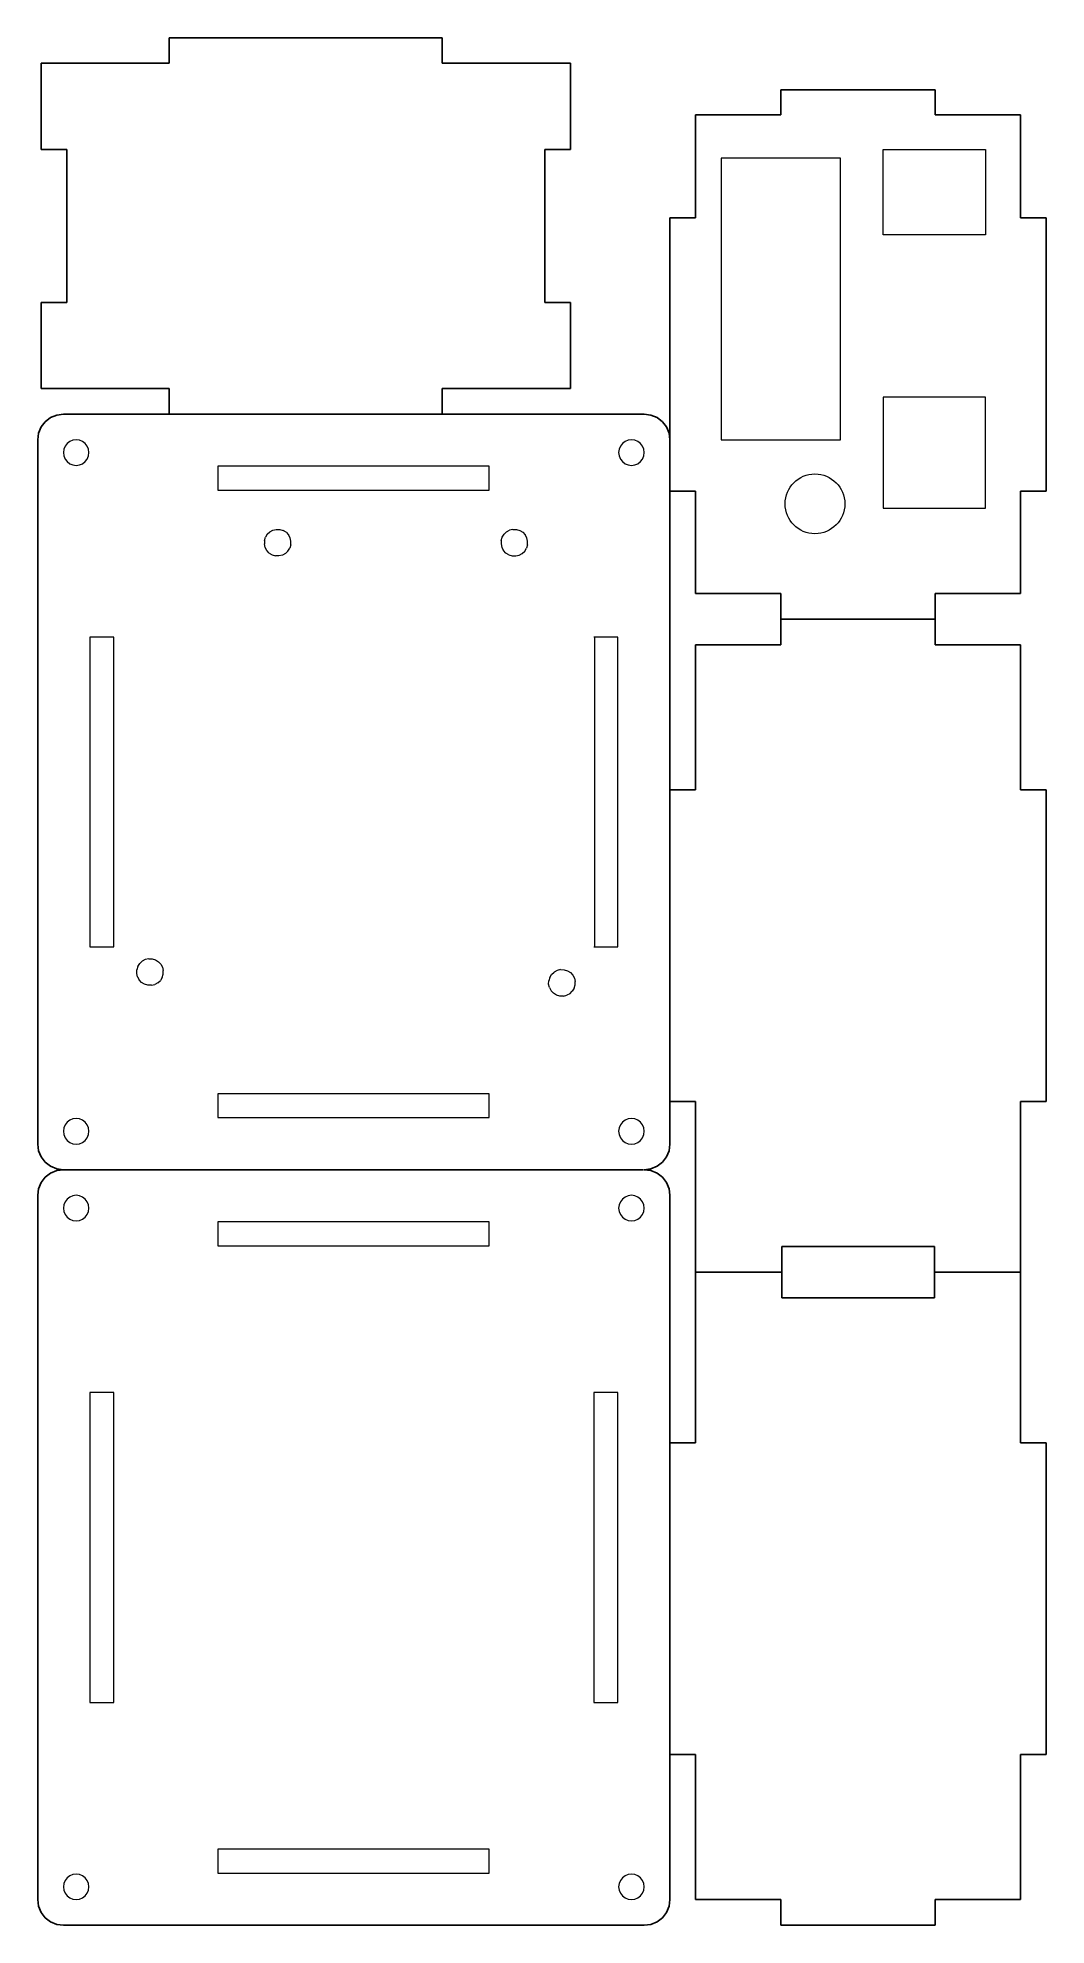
# Model space of a CAD drawing. Header units: millimetres. Extents: x 0 to 118, y 0 to 221.
import ezdxf

# ---------------------------------------------------------------- set-up
doc = ezdxf.new("R2010")
doc.units = ezdxf.units.MM
doc.layers.add('Interior', color=1, linetype='CONTINUOUS', lineweight=0)
doc.layers.add('Perimeter', color=3, linetype='CONTINUOUS')

msp = doc.modelspace()

# ---------------------------------------------------------------- linework, layer by layer
at = {"layer": 'Interior'}
for p, q in [((99.06, 208), (111.06, 208)), ((99.06, 198), (99.06, 208)), ((111.06, 208), (111.06, 198)), ((80.06, 207), (80.06, 174)), ((94.06, 207), (80.06, 207)), ((94.06, 174), (94.06, 207)), ((111.06, 198), (99.06, 198)), ((111.06, 179), (99.06, 179)), ((99.06, 179), (99.06, 166)), ((111.06, 166), (111.06, 179)), ((3.05, 172.89), (3, 172.5)), ((3, 172.5), (3.05, 172.11)), ((3.2, 173.25), (3.05, 172.89)), ((3.44, 173.56), (3.2, 173.25)), ((3.75, 173.8), (3.44, 173.56)), ((4.11, 173.95), (3.75, 173.8)), ((4.5, 174), (4.11, 173.95)), ((4.89, 173.95), (4.5, 174)), ((5.25, 173.8), (4.89, 173.95)), ((5.56, 173.56), (5.25, 173.8)), ((5.8, 173.25), (5.56, 173.56)), ((5.95, 172.89), (5.8, 173.25)), ((6, 172.5), (5.95, 172.89)), ((5.95, 172.11), (6, 172.5)), ((68.11, 172.89), (68.06, 172.5)), ((68.06, 172.5), (68.11, 172.11)), ((68.26, 173.25), (68.11, 172.89)), ((68.5, 173.56), (68.26, 173.25)), ((68.81, 173.8), (68.5, 173.56)), ((69.18, 173.95), (68.81, 173.8)), ((69.56, 174), (69.18, 173.95)), ((69.95, 173.95), (69.56, 174)), ((70.31, 173.8), (69.95, 173.95)), ((70.62, 173.56), (70.31, 173.8)), ((70.86, 173.25), (70.62, 173.56)), ((71.01, 172.89), (70.86, 173.25)), ((71.06, 172.5), (71.01, 172.89)), ((71.01, 172.11), (71.06, 172.5)), ((80.06, 174), (94.06, 174)), ((3.05, 172.11), (3.2, 171.75)), ((3.2, 171.75), (3.44, 171.44)), ((3.44, 171.44), (3.75, 171.2)), ((3.75, 171.2), (4.11, 171.05)), ((4.11, 171.05), (4.5, 171)), ((4.5, 171), (4.89, 171.05)), ((4.89, 171.05), (5.25, 171.2)), ((5.25, 171.2), (5.56, 171.44)), ((5.56, 171.44), (5.8, 171.75)), ((5.8, 171.75), (5.95, 172.11)), ((52.9, 170.9), (21.1, 170.9)), ((21.1, 170.9), (21.1, 168.1)), ((52.9, 168.1), (52.9, 170.9)), ((68.11, 172.11), (68.26, 171.75)), ((68.26, 171.75), (68.5, 171.44)), ((68.5, 171.44), (68.81, 171.2)), ((68.81, 171.2), (69.18, 171.05)), ((69.18, 171.05), (69.56, 171)), ((69.56, 171), (69.95, 171.05)), ((69.95, 171.05), (70.31, 171.2)), ((70.31, 171.2), (70.62, 171.44)), ((70.62, 171.44), (70.86, 171.75)), ((70.86, 171.75), (71.01, 172.11)), ((21.1, 168.1), (52.9, 168.1)), ((99.06, 166), (111.06, 166)), ((26.56, 162.2), (26.55, 161.8)), ((26.64, 161.4), (26.55, 161.8)), ((26.56, 162.2), (26.68, 162.59)), ((26.89, 162.94), (26.68, 162.59)), ((26.89, 162.94), (27.19, 163.22)), ((27.19, 163.22), (27.55, 163.42)), ((27.55, 163.42), (27.94, 163.51)), ((27.94, 163.51), (28.35, 163.5)), ((28.35, 163.5), (28.74, 163.38)), ((29.09, 163.17), (28.74, 163.38)), ((29.09, 163.17), (29.37, 162.87)), ((29.57, 162.51), (29.37, 162.87)), ((29.65, 161.71), (29.53, 161.32)), ((29.66, 162.12), (29.57, 162.51)), ((29.65, 161.71), (29.66, 162.12)), ((54.3, 162.2), (54.29, 161.8)), ((54.29, 161.8), (54.38, 161.4)), ((54.3, 162.2), (54.42, 162.59)), ((54.42, 162.59), (54.63, 162.94)), ((54.63, 162.94), (54.93, 163.22)), ((54.93, 163.22), (55.29, 163.42)), ((55.68, 163.51), (55.29, 163.42)), ((55.68, 163.51), (56.09, 163.5)), ((56.09, 163.5), (56.48, 163.38)), ((56.48, 163.38), (56.83, 163.17)), ((56.83, 163.17), (57.11, 162.87)), ((57.3, 162.51), (57.11, 162.87)), ((57.39, 161.71), (57.27, 161.32)), ((57.4, 162.12), (57.3, 162.51)), ((57.39, 161.71), (57.4, 162.12)), ((26.84, 161.04), (26.64, 161.4)), ((27.12, 160.74), (26.84, 161.04)), ((27.12, 160.74), (27.47, 160.53)), ((27.47, 160.53), (27.86, 160.41)), ((28.26, 160.4), (27.86, 160.41)), ((28.66, 160.5), (28.26, 160.4)), ((29.02, 160.69), (28.66, 160.5)), ((29.32, 160.97), (29.02, 160.69)), ((29.32, 160.97), (29.53, 161.32)), ((54.38, 161.4), (54.58, 161.04)), ((54.86, 160.74), (54.58, 161.04)), ((55.2, 160.53), (54.86, 160.74)), ((55.2, 160.53), (55.6, 160.41)), ((55.6, 160.41), (56, 160.4)), ((56, 160.4), (56.4, 160.5)), ((56.4, 160.5), (56.76, 160.69)), ((56.76, 160.69), (57.06, 160.97)), ((57.06, 160.97), (57.27, 161.32)), ((8.9, 150.9), (6.1, 150.9)), ((6.1, 150.9), (6.1, 114.6)), ((8.9, 114.6), (8.9, 150.9)), ((67.96, 150.9), (65.16, 150.9)), ((65.24, 150.9), (65.24, 114.6)), ((67.96, 114.6), (67.96, 150.9)), ((6.1, 114.6), (8.9, 114.6)), ((11.95, 112.64), (12.24, 112.92)), ((12.6, 113.12), (12.24, 112.92)), ((13, 113.21), (12.6, 113.12)), ((13, 113.21), (13.41, 113.2)), ((13.41, 113.2), (13.8, 113.08)), ((13.8, 113.08), (14.15, 112.87)), ((14.15, 112.87), (14.43, 112.57)), ((65.16, 114.6), (67.96, 114.6)), ((11.6, 111.5), (11.62, 111.9)), ((11.7, 111.1), (11.6, 111.5)), ((11.73, 112.29), (11.62, 111.9)), ((11.7, 111.1), (11.89, 110.74)), ((11.73, 112.29), (11.95, 112.64)), ((12.17, 110.44), (11.89, 110.74)), ((14.08, 110.39), (14.37, 110.67)), ((14.59, 111.02), (14.37, 110.67)), ((14.43, 112.57), (14.62, 112.21)), ((14.59, 111.02), (14.7, 111.41)), ((14.62, 112.21), (14.71, 111.82)), ((14.7, 111.41), (14.71, 111.82)), ((59.86, 110.23), (59.88, 110.63)), ((59.99, 111.02), (59.88, 110.63)), ((59.99, 111.02), (60.21, 111.37)), ((60.21, 111.37), (60.5, 111.65)), ((60.86, 111.85), (60.5, 111.65)), ((61.26, 111.94), (60.86, 111.85)), ((61.26, 111.94), (61.67, 111.93)), ((61.67, 111.93), (62.06, 111.81)), ((62.06, 111.81), (62.41, 111.6)), ((62.41, 111.6), (62.69, 111.3)), ((62.69, 111.3), (62.88, 110.94)), ((62.88, 110.94), (62.97, 110.55)), ((12.52, 110.23), (12.17, 110.44)), ((12.91, 110.11), (12.52, 110.23)), ((13.32, 110.1), (12.91, 110.11)), ((13.32, 110.1), (13.72, 110.2)), ((14.08, 110.39), (13.72, 110.2)), ((59.96, 109.83), (59.86, 110.23)), ((59.96, 109.83), (60.15, 109.47)), ((60.43, 109.17), (60.15, 109.47)), ((60.78, 108.96), (60.43, 109.17)), ((61.17, 108.84), (60.78, 108.96)), ((61.58, 108.83), (61.17, 108.84)), ((61.58, 108.83), (61.98, 108.93)), ((62.34, 109.12), (61.98, 108.93)), ((62.34, 109.12), (62.63, 109.4)), ((62.85, 109.75), (62.63, 109.4)), ((62.85, 109.75), (62.96, 110.14)), ((62.96, 110.14), (62.97, 110.55)), ((52.9, 97.4), (21.1, 97.4)), ((21.1, 97.4), (21.1, 94.6)), ((52.9, 94.6), (52.9, 97.4)), ((3.05, 93.39), (3, 93)), ((3, 93), (3.05, 92.61)), ((3.2, 93.75), (3.05, 93.39)), ((3.44, 94.06), (3.2, 93.75)), ((3.75, 94.3), (3.44, 94.06)), ((4.11, 94.45), (3.75, 94.3)), ((4.5, 94.5), (4.11, 94.45)), ((4.89, 94.45), (4.5, 94.5)), ((5.25, 94.3), (4.89, 94.45)), ((5.56, 94.06), (5.25, 94.3)), ((5.8, 93.75), (5.56, 94.06)), ((5.95, 93.39), (5.8, 93.75)), ((6, 93), (5.95, 93.39)), ((5.95, 92.61), (6, 93)), ((21.1, 94.6), (52.9, 94.6)), ((68.11, 93.39), (68.06, 93)), ((68.06, 93), (68.11, 92.61)), ((68.26, 93.75), (68.11, 93.39)), ((68.5, 94.06), (68.26, 93.75)), ((68.81, 94.3), (68.5, 94.06)), ((69.18, 94.45), (68.81, 94.3)), ((69.56, 94.5), (69.18, 94.45)), ((69.95, 94.45), (69.56, 94.5)), ((70.31, 94.3), (69.95, 94.45)), ((70.62, 94.06), (70.31, 94.3)), ((70.86, 93.75), (70.62, 94.06)), ((71.01, 93.39), (70.86, 93.75)), ((71.06, 93), (71.01, 93.39)), ((71.01, 92.61), (71.06, 93)), ((3.05, 92.61), (3.2, 92.25)), ((3.2, 92.25), (3.44, 91.94)), ((3.44, 91.94), (3.75, 91.7)), ((3.75, 91.7), (4.11, 91.55)), ((4.11, 91.55), (4.5, 91.5)), ((4.5, 91.5), (4.89, 91.55)), ((4.89, 91.55), (5.25, 91.7)), ((5.25, 91.7), (5.56, 91.94)), ((5.56, 91.94), (5.8, 92.25)), ((5.8, 92.25), (5.95, 92.61)), ((68.11, 92.61), (68.26, 92.25)), ((68.26, 92.25), (68.5, 91.94)), ((68.5, 91.94), (68.81, 91.7)), ((68.81, 91.7), (69.18, 91.55)), ((69.18, 91.55), (69.56, 91.5)), ((69.56, 91.5), (69.95, 91.55)), ((69.95, 91.55), (70.31, 91.7)), ((70.31, 91.7), (70.62, 91.94)), ((70.62, 91.94), (70.86, 92.25)), ((70.86, 92.25), (71.01, 92.61)), ((3.05, 84.39), (3, 84)), ((3.2, 84.75), (3.05, 84.39)), ((3.44, 85.06), (3.2, 84.75)), ((3.75, 85.3), (3.44, 85.06)), ((4.11, 85.45), (3.75, 85.3)), ((4.5, 85.5), (4.11, 85.45)), ((4.89, 85.45), (4.5, 85.5)), ((5.25, 85.3), (4.89, 85.45)), ((5.56, 85.06), (5.25, 85.3)), ((5.8, 84.75), (5.56, 85.06)), ((5.95, 84.39), (5.8, 84.75)), ((6, 84), (5.95, 84.39)), ((68.11, 84.39), (68.06, 84)), ((68.26, 84.75), (68.11, 84.39)), ((68.5, 85.06), (68.26, 84.75)), ((68.81, 85.3), (68.5, 85.06)), ((69.18, 85.45), (68.81, 85.3)), ((69.56, 85.5), (69.18, 85.45)), ((69.95, 85.45), (69.56, 85.5)), ((70.31, 85.3), (69.95, 85.45)), ((70.62, 85.06), (70.31, 85.3)), ((70.86, 84.75), (70.62, 85.06)), ((71.01, 84.39), (70.86, 84.75)), ((71.06, 84), (71.01, 84.39)), ((3, 84), (3.05, 83.61)), ((3.05, 83.61), (3.2, 83.25)), ((3.2, 83.25), (3.44, 82.94)), ((3.44, 82.94), (3.75, 82.7)), ((3.75, 82.7), (4.11, 82.55)), ((4.11, 82.55), (4.5, 82.5)), ((4.5, 82.5), (4.89, 82.55)), ((4.89, 82.55), (5.25, 82.7)), ((5.25, 82.7), (5.56, 82.94)), ((5.56, 82.94), (5.8, 83.25)), ((5.8, 83.25), (5.95, 83.61)), ((5.95, 83.61), (6, 84)), ((21.1, 82.4), (21.1, 79.6)), ((52.9, 82.4), (21.1, 82.4)), ((52.9, 79.6), (52.9, 82.4)), ((68.06, 84), (68.11, 83.61)), ((68.11, 83.61), (68.26, 83.25)), ((68.26, 83.25), (68.5, 82.94)), ((68.5, 82.94), (68.81, 82.7)), ((68.81, 82.7), (69.18, 82.55)), ((69.18, 82.55), (69.56, 82.5)), ((69.56, 82.5), (69.95, 82.55)), ((69.95, 82.55), (70.31, 82.7)), ((70.31, 82.7), (70.62, 82.94)), ((70.62, 82.94), (70.86, 83.25)), ((70.86, 83.25), (71.01, 83.61)), ((71.01, 83.61), (71.06, 84)), ((21.1, 79.6), (52.9, 79.6)), ((8.9, 62.4), (6.1, 62.4)), ((6.1, 62.4), (6.1, 26.1)), ((8.9, 26.1), (8.9, 62.4)), ((67.96, 62.4), (65.16, 62.4)), ((65.16, 62.4), (65.16, 26.1)), ((67.96, 26.1), (67.96, 62.4)), ((6.1, 26.1), (8.9, 26.1)), ((65.16, 26.1), (67.96, 26.1)), ((52.9, 8.9), (21.1, 8.9)), ((21.1, 8.9), (21.1, 6.1)), ((52.9, 6.1), (52.9, 8.9)), ((3.05, 4.89), (3, 4.5)), ((3, 4.5), (3.05, 4.11)), ((3.2, 5.25), (3.05, 4.89)), ((3.44, 5.56), (3.2, 5.25)), ((3.75, 5.8), (3.44, 5.56)), ((4.11, 5.95), (3.75, 5.8)), ((4.5, 6), (4.11, 5.95)), ((4.89, 5.95), (4.5, 6)), ((5.25, 5.8), (4.89, 5.95)), ((5.56, 5.56), (5.25, 5.8)), ((5.8, 5.25), (5.56, 5.56)), ((5.95, 4.89), (5.8, 5.25)), ((6, 4.5), (5.95, 4.89)), ((5.95, 4.11), (6, 4.5)), ((21.1, 6.1), (52.9, 6.1)), ((68.11, 4.89), (68.06, 4.5)), ((68.06, 4.5), (68.11, 4.11)), ((68.26, 5.25), (68.11, 4.89)), ((68.5, 5.56), (68.26, 5.25)), ((68.81, 5.8), (68.5, 5.56)), ((69.18, 5.95), (68.81, 5.8)), ((69.56, 6), (69.18, 5.95)), ((69.95, 5.95), (69.56, 6)), ((70.31, 5.8), (69.95, 5.95)), ((70.62, 5.56), (70.31, 5.8)), ((70.86, 5.25), (70.62, 5.56)), ((71.01, 4.89), (70.86, 5.25)), ((71.06, 4.5), (71.01, 4.89)), ((71.01, 4.11), (71.06, 4.5)), ((3.05, 4.11), (3.2, 3.75)), ((3.2, 3.75), (3.44, 3.44)), ((3.44, 3.44), (3.75, 3.2)), ((3.75, 3.2), (4.11, 3.05)), ((4.11, 3.05), (4.5, 3)), ((4.5, 3), (4.89, 3.05)), ((4.89, 3.05), (5.25, 3.2)), ((5.25, 3.2), (5.56, 3.44)), ((5.56, 3.44), (5.8, 3.75)), ((5.8, 3.75), (5.95, 4.11)), ((68.11, 4.11), (68.26, 3.75)), ((68.26, 3.75), (68.5, 3.44)), ((68.5, 3.44), (68.81, 3.2)), ((68.81, 3.2), (69.18, 3.05)), ((69.18, 3.05), (69.56, 3)), ((69.56, 3), (69.95, 3.05)), ((69.95, 3.05), (70.31, 3.2)), ((70.31, 3.2), (70.62, 3.44)), ((70.62, 3.44), (70.86, 3.75)), ((70.86, 3.75), (71.01, 4.11))]:
    msp.add_line(p, q, dxfattribs=at)
msp.add_circle((91.06, 166.5), 3.5, dxfattribs=at)
at = {"layer": 'Perimeter'}
for p, q in [((15.4, 218.1), (15.4, 221.1)), ((15.4, 221.1), (47.4, 221.1)), ((47.4, 221.1), (47.4, 218.1)), ((0.4, 208), (0.4, 218.1)), ((0.4, 218.1), (15.4, 218.1)), ((62.4, 218.1), (47.4, 218.1)), ((62.4, 208), (62.4, 218.1)), ((105.16, 215), (87.06, 215)), ((87.06, 215), (87.06, 212.06)), ((105.16, 215), (105.16, 212.06)), ((77.06, 200), (77.06, 212.06)), ((77.06, 212.06), (87.06, 212.06)), ((115.16, 212.06), (105.16, 212.06)), ((115.16, 200), (115.16, 212.06)), ((0.4, 208), (3.4, 208)), ((3.4, 208), (3.4, 190.1)), ((59.4, 190.1), (59.4, 208)), ((62.4, 208), (59.4, 208)), ((77.06, 200), (74.06, 200)), ((74.06, 200), (74.06, 174)), ((115.16, 200), (118.16, 200)), ((118.16, 200), (118.16, 168)), ((0.4, 180), (0.4, 190.1)), ((0.4, 190.1), (3.4, 190.1)), ((62.4, 190.1), (59.4, 190.1)), ((62.4, 180), (62.4, 190.1)), ((15.4, 180), (0.4, 180)), ((15.4, 180), (15.4, 177)), ((62.4, 180), (47.4, 180)), ((47.4, 180), (47.4, 177)), ((1.5, 176.6), (2.22, 176.9)), ((3, 177), (2.22, 176.9)), ((3, 177), (71.06, 177)), ((71.84, 176.9), (71.06, 177)), ((72.56, 176.6), (71.84, 176.9)), ((0.1, 174.78), (0, 174)), ((0.4, 175.5), (0.1, 174.78)), ((0.88, 176.12), (0.4, 175.5)), ((1.5, 176.6), (0.88, 176.12)), ((73.19, 176.12), (72.56, 176.6)), ((73.66, 175.5), (73.19, 176.12)), ((73.96, 174.78), (73.66, 175.5)), ((74.06, 174), (73.96, 174.78)), ((0, 91.5), (0, 174)), ((74.06, 174), (74.06, 91.5)), ((77.06, 168), (74.06, 168)), ((77.06, 156), (77.06, 168)), ((115.16, 156), (115.16, 168)), ((118.16, 168), (115.16, 168)), ((77.06, 156), (87.06, 156)), ((87.06, 153), (87.06, 156)), ((105.16, 153), (105.16, 156)), ((110.16, 156), (105.16, 156)), ((115.16, 156), (110.16, 156)), ((87.06, 153), (87.06, 150)), ((105.16, 153), (87.06, 153)), ((105.16, 153), (105.16, 150)), ((77.06, 150), (77.06, 133)), ((77.06, 150), (87.06, 150)), ((115.16, 150), (105.16, 150)), ((115.16, 150), (115.16, 133)), ((77.06, 133), (74.06, 133)), ((115.16, 133), (118.16, 133)), ((118.16, 133), (118.16, 96.5)), ((77.06, 96.5), (74.06, 96.5)), ((77.06, 76.5), (77.06, 96.5)), ((115.16, 96.5), (118.16, 96.5)), ((115.16, 96.5), (115.16, 76.5)), ((0, 91.5), (0.1, 90.72)), ((0.1, 90.72), (0.4, 90)), ((73.66, 90), (73.96, 90.72)), ((73.96, 90.72), (74.06, 91.5)), ((0.4, 90), (0.88, 89.38)), ((0.88, 89.38), (1.5, 88.9)), ((1.5, 88.9), (2.22, 88.6)), ((2.22, 88.6), (3, 88.5)), ((2.22, 88.4), (3, 88.5)), ((2.93, 88.5), (70.99, 88.5)), ((71.06, 88.5), (71.84, 88.6)), ((71.06, 88.5), (71.84, 88.4)), ((71.84, 88.6), (72.56, 88.9)), ((72.56, 88.9), (73.19, 89.38)), ((73.19, 89.38), (73.66, 90)), ((0, 85.5), (0.1, 86.28)), ((0.1, 86.28), (0.4, 87)), ((0.4, 87), (0.88, 87.62)), ((0.88, 87.62), (1.5, 88.1)), ((1.5, 88.1), (2.22, 88.4)), ((71.84, 88.4), (72.56, 88.1)), ((72.56, 88.1), (73.19, 87.62)), ((73.19, 87.62), (73.66, 87)), ((73.66, 87), (73.96, 86.28)), ((73.96, 86.28), (74.06, 85.5)), ((0, 3), (0, 85.5)), ((74.06, 85.5), (74.06, 3)), ((74.06, 85.5), (74.06, 85.5)), ((74.06, 85.5), (74.06, 85.5)), ((74.06, 85.5), (74.06, 85.5)), ((87.16, 76.5), (87.16, 79.5)), ((87.16, 79.5), (105.06, 79.5)), ((105.06, 76.5), (105.06, 79.5)), ((87.16, 76.5), (77.06, 76.5)), ((77.06, 76.5), (77.06, 56.5)), ((87.16, 76.5), (87.16, 73.5)), ((115.16, 76.5), (105.06, 76.5)), ((105.06, 76.5), (105.06, 73.5)), ((115.16, 56.5), (115.16, 76.5)), ((87.16, 73.5), (105.06, 73.5)), ((77.06, 56.5), (74.06, 56.5)), ((115.16, 56.5), (118.16, 56.5)), ((118.16, 20), (118.16, 56.5)), ((77.06, 20), (74.06, 20)), ((77.06, 3), (77.06, 20)), ((115.16, 3), (115.16, 20)), ((115.16, 20), (118.16, 20)), ((0.1, 2.22), (0, 3)), ((0.4, 1.5), (0.1, 2.22)), ((73.96, 2.22), (73.66, 1.5)), ((74.06, 3), (73.96, 2.22)), ((77.06, 3), (87.06, 3)), ((87.06, 0), (87.06, 3)), ((115.16, 3), (105.16, 3)), ((105.16, 0), (105.16, 3)), ((0.88, 0.88), (0.4, 1.5)), ((1.5, 0.4), (0.88, 0.88)), ((2.22, 0.1), (1.5, 0.4)), ((3, 0), (2.22, 0.1)), ((71.06, 0), (3, 0)), ((71.84, 0.1), (71.06, 0)), ((72.56, 0.4), (71.84, 0.1)), ((73.19, 0.88), (72.56, 0.4)), ((73.66, 1.5), (73.19, 0.88)), ((105.16, 0), (87.06, 0))]:
    msp.add_line(p, q, dxfattribs=at)

doc.saveas('drawing.dxf')
